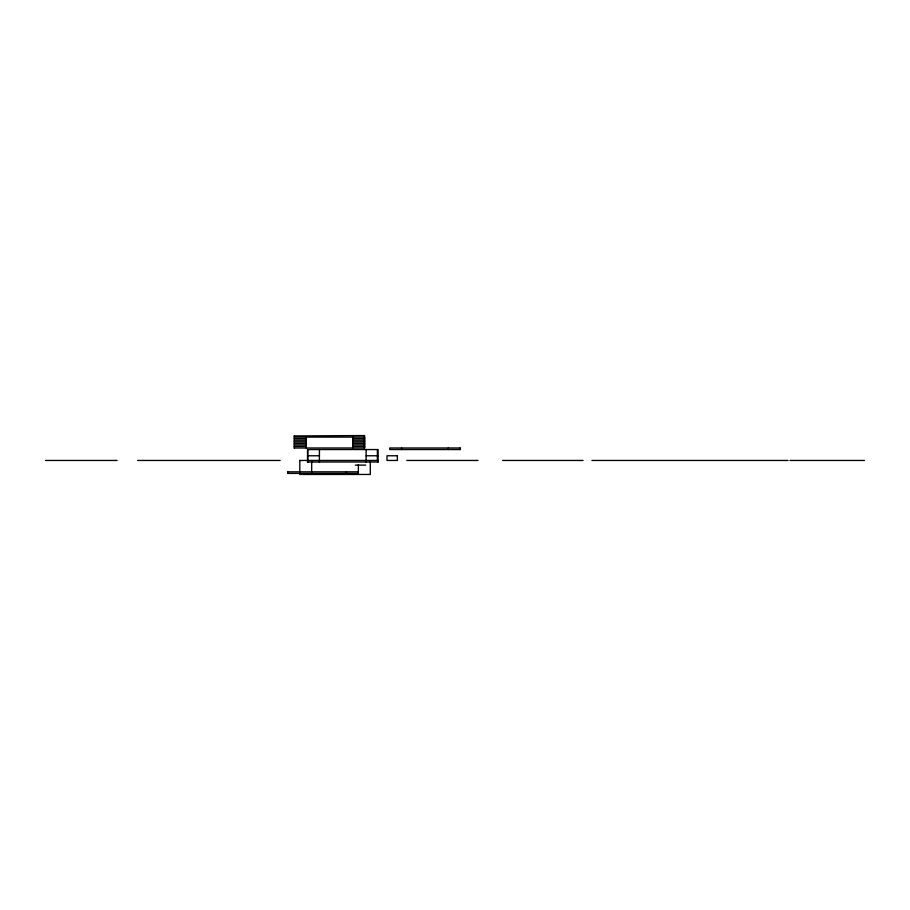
<?xml version="1.0" encoding="UTF-8"?>
<svg xmlns="http://www.w3.org/2000/svg" width="910" height="910" viewBox="0 0 910 910"><rect width="100%" height="100%" fill="white"/><g stroke="black" fill="none" stroke-linecap="round" stroke-linejoin="round"><path stroke-width="1.36" d="M294.294 435.935L364.557 435.549L364.603 447.993M294.18 437.107L364.717 437.107M294.18 438.654L306.101 438.654M352.796 438.654L364.717 438.654M294.18 440.212L306.101 440.212M352.796 440.212L364.717 440.212M294.18 441.771L306.101 441.771M352.796 441.771L364.717 441.771M294.18 443.329L306.101 443.329M352.796 443.329L364.717 443.329M294.18 444.888L306.101 444.888M352.796 444.888L364.717 444.888M294.18 446.435L306.101 446.435M352.796 446.435L364.717 446.435M294.18 447.993L364.717 447.993M460.221 447.993L389.685 447.993L389.798 449.551L460.221 449.551M307.534 455.774L319.455 455.774M366.15 455.774L378.071 455.774M45.511 460.449L117.106 460.449M137.592 460.449L280.2 460.449M299.765 460.449L378.071 460.449M406.827 460.449L478.046 460.449M502.582 460.449L583.06 460.449M591.921 460.449L788.049 460.449M789.96 460.449L864.489 460.449M307.466 462.007L377.991 462.007L378.071 449.551L307.534 449.551L307.534 462.007M355.344 465.112L365.706 465.112M287.81 471.835L358.347 471.835M287.81 473.393L358.347 473.393M460.107 447.993L460.107 449.551M448.3 447.993L448.3 449.551M401.606 447.993L401.606 449.551M377.923 460.449L377.923 462.007M377.741 460.449L377.741 462.007M377.388 449.551L377.388 460.449M370.29 461.848L370.29 474.451L299.765 474.451L299.834 460.449M366.15 449.551L366.07 462.007M364.455 437.107L364.455 447.993M358.369 464.646L358.369 474.451M358.187 471.835L358.244 473.393M352.796 437.107L352.796 447.993M346.426 471.835L346.426 473.393M319.455 449.551L319.387 462.007M311.686 461.848L311.686 474.451M307.876 460.449L307.876 462.007M307.762 449.551L307.762 460.449M306.101 437.107L306.101 447.993M294.339 435.549L294.294 447.993M287.969 471.835L287.924 473.393M397.374 455.774L387 455.774L387 460.449L397.374 460.449L397.374 455.774"/></g></svg>
